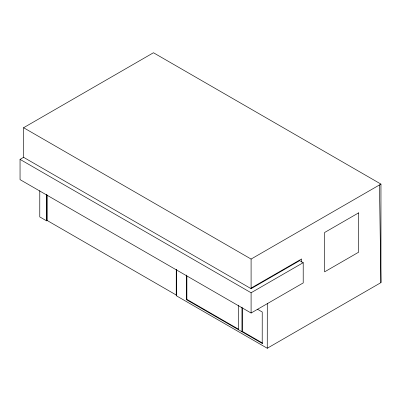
<?xml version="1.0" encoding="UTF-8"?>
<svg xmlns="http://www.w3.org/2000/svg" width="401" height="401" viewBox="0 0 401 401"><rect width="100%" height="100%" fill="white"/><g stroke="black" fill="none" stroke-linecap="round" stroke-linejoin="round"><path stroke-width="0.6" d="M39.784 190.731L39.764 216.906L46.611 220.861L47.203 220.52L176.435 295.131M23.599 157.322L20.05 159.372L20.05 179.628L251.096 313.021L303.211 282.936L303.211 262.68L299.662 260.63L251.096 288.67L23.599 157.322L23.599 127.719L153.453 52.747L380.95 184.094L380.95 282.615L267.261 348.253L176.27 295.717L176.295 269.542M262.685 343.156L262.209 343.426L186.38 299.647L186.4 274.991M186.38 299.647L186.851 299.372L186.871 275.953M238.68 329.843L238.7 305.191M241.973 307.081L241.953 331.732L242.425 331.462L262.319 342.945M242.425 331.462L242.445 308.038M262.209 343.426L262.234 311.993L257.437 309.226M267.261 348.253L267.297 303.377M23.599 127.719L251.096 259.061L380.95 184.094M251.096 288.108L301.582 258.961L301.582 262.064M20.05 159.372L251.096 292.765L303.211 262.68M186.851 299.372L238.765 329.346M379.471 184.946L380.925 282.63M251.096 259.061L251.096 288.67M251.096 292.765L251.096 313.021M176.27 269.552L176.27 295.717M47.203 194.976L47.203 220.52M46.631 194.685L46.611 220.861L46.611 194.696M358.674 212.836L324.604 232.51L324.604 271.848L358.674 252.179L358.674 212.836"/></g></svg>
